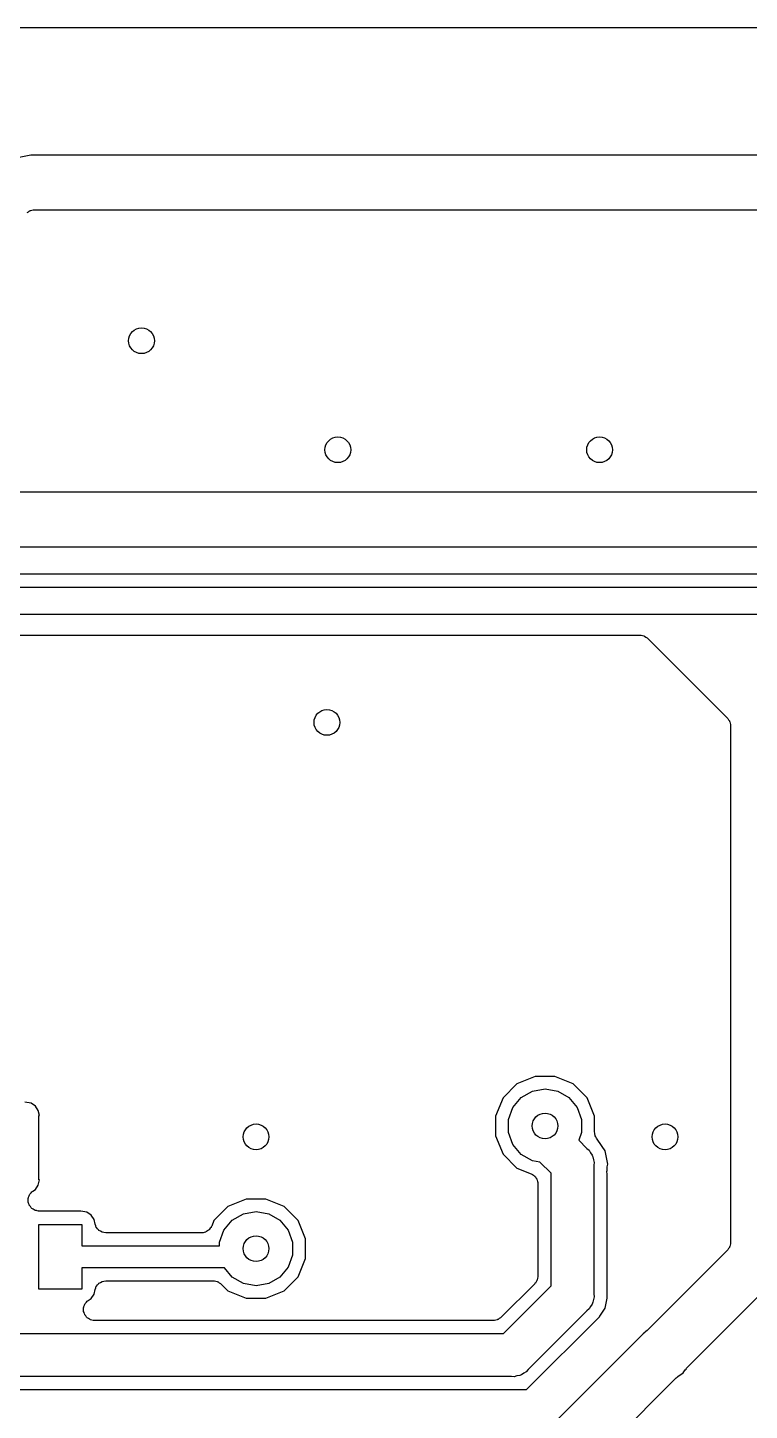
# Model space of a CAD drawing. Extents: x 50 to 248, y -151 to -36.
# Drawn here: x 126.13 to 142.93, y -67.84 to -35.63 of the extents above; entities that cross this region are included whole.
import ezdxf

# ---------------------------------------------------------------- set-up
doc = ezdxf.new("R2010")
doc.units = 0
doc.header["$MEASUREMENT"] = 0
doc.layers.add('BLACK', color=7, linetype='CONTINUOUS')

msp = doc.modelspace()

# ---------------------------------------------------------------- linework, layer by layer
at = {"layer": 'BLACK', "linetype": 'CONTINUOUS'}
for p, q in [((51.637, -35.635), (247.575, -35.635)), ((126.199, -38.608), (125.69, -38.7093)), ((245.149, -38.608), (126.199, -38.608)), ((126.116, -39.9374), (126.145, -39.9208)), ((126.145, -39.9208), (126.172, -39.9018)), ((126.172, -39.9018), (126.183, -39.8989)), ((126.183, -39.8989), (126.192, -39.8933)), ((126.192, -39.8933), (126.225, -39.8876)), ((126.225, -39.8876), (126.257, -39.879)), ((126.257, -39.879), (126.268, -39.8799)), ((126.268, -39.8799), (126.279, -39.878)), ((126.279, -39.878), (245.069, -39.878)), ((175.781, -46.4566), (123.19, -46.4566)), ((113.514, -47.7266), (175.949, -47.7266)), ((175.831, -48.3616), (113.631, -48.3616)), ((113.844, -48.6664), (175.56, -48.6664)), ((175.442, -49.3014), (113.962, -49.3014)), ((121.455, -49.784), (140.389, -49.784)), ((140.389, -49.784), (140.4, -49.7859)), ((140.4, -49.7859), (140.411, -49.785)), ((140.411, -49.785), (140.443, -49.7936)), ((140.443, -49.7936), (140.476, -49.7993)), ((140.476, -49.7993), (140.485, -49.8049)), ((140.485, -49.8049), (140.496, -49.8078)), ((140.496, -49.8078), (140.523, -49.8268)), ((140.523, -49.8268), (140.552, -49.8434)), ((140.552, -49.8434), (140.559, -49.852)), ((140.559, -49.852), (140.568, -49.8584)), ((140.568, -49.8584), (142.42, -51.7096)), ((142.42, -51.7096), (142.426, -51.7188)), ((142.426, -51.7188), (142.435, -51.7259)), ((142.435, -51.7259), (142.451, -51.7547)), ((142.451, -51.7547), (142.47, -51.7819)), ((142.47, -51.7819), (142.473, -51.7927)), ((142.473, -51.7927), (142.479, -51.8023)), ((142.479, -51.8023), (142.484, -51.835)), ((142.484, -51.835), (142.493, -51.8671)), ((142.493, -51.8671), (142.492, -51.8782)), ((142.492, -51.8782), (142.494, -51.8892)), ((142.494, -51.8892), (142.494, -63.9348)), ((137.946, -60.0592), (137.522, -60.235)), ((138.406, -60.0592), (137.946, -60.0592)), ((138.83, -60.235), (138.406, -60.0592)), ((137.522, -60.235), (137.197, -60.5599)), ((137.621, -60.5528), (137.881, -60.4029)), ((137.881, -60.4029), (138.176, -60.3509)), ((138.176, -60.3509), (138.471, -60.4029)), ((138.471, -60.4029), (138.731, -60.5528)), ((139.155, -60.5599), (138.83, -60.235)), ((126.207, -60.6849), (126.063, -60.6563)), ((126.308, -60.7523), (126.207, -60.6849)), ((126.375, -60.8531), (126.308, -60.7523)), ((126.399, -60.972), (126.375, -60.8531)), ((137.197, -60.5599), (137.021, -60.9843)), ((137.326, -61.0641), (137.429, -60.7824)), ((137.429, -60.7824), (137.621, -60.5528)), ((138.731, -60.5528), (138.923, -60.7824)), ((138.923, -60.7824), (139.026, -61.0641)), ((139.331, -60.9843), (139.155, -60.5599)), ((126.388, -62.472), (126.388, -60.972)), ((126.388, -60.972), (126.399, -60.972)), ((137.021, -60.9843), (137.021, -61.4437)), ((137.326, -61.3639), (137.326, -61.0641)), ((139.026, -61.0641), (139.026, -61.3639)), ((139.331, -61.3532), (139.331, -60.9843)), ((137.021, -61.4437), (137.197, -61.8681)), ((137.429, -61.6456), (137.326, -61.3639)), ((139.026, -61.3639), (138.96, -61.545)), ((139.336, -61.3832), (139.331, -61.3532)), ((139.338, -61.4136), (139.336, -61.3832)), ((139.344, -61.4263), (139.338, -61.4136)), ((139.346, -61.4401), (139.344, -61.4263)), ((139.361, -61.4664), (139.346, -61.4401)), ((139.374, -61.4943), (139.361, -61.4664)), ((139.506, -61.692), (139.374, -61.4943)), ((137.621, -61.8752), (137.429, -61.6456)), ((138.96, -61.545), (139.153, -61.7382)), ((139.153, -61.7382), (139.204, -61.7808)), ((139.204, -61.7808), (139.237, -61.8383)), ((139.573, -61.7932), (139.506, -61.692)), ((139.506, -61.692), (139.506, -61.692)), ((139.636, -62.1072), (139.573, -61.7932)), ((137.197, -61.8681), (137.522, -62.193)), ((137.881, -62.0251), (137.621, -61.8752)), ((138.057, -62.0561), (137.881, -62.0251)), ((138.315, -62.3143), (138.057, -62.0561)), ((139.237, -61.8383), (139.275, -61.8926)), ((139.275, -61.8926), (139.281, -61.9142)), ((139.281, -61.9142), (139.292, -61.9335)), ((139.292, -61.9335), (139.304, -61.9989)), ((139.304, -61.9989), (139.321, -62.0629)), ((139.321, -62.0629), (139.315, -62.129)), ((139.315, -62.129), (139.315, -65.125)), ((139.625, -62.1619), (139.636, -62.1072)), ((137.522, -62.193), (137.854, -62.3304)), ((137.854, -62.3304), (137.868, -62.3394)), ((137.868, -62.3394), (137.883, -62.3451)), ((137.883, -62.3451), (137.905, -62.3629)), ((137.905, -62.3629), (137.928, -62.3778)), ((137.928, -62.3778), (137.938, -62.3911)), ((137.938, -62.3911), (137.951, -62.4018)), ((137.951, -62.4018), (137.965, -62.4258)), ((137.965, -62.4258), (137.982, -62.4478)), ((137.982, -62.4478), (137.987, -62.4637)), ((137.987, -62.4637), (137.995, -62.4782)), ((138.315, -64.9397), (138.315, -62.3143)), ((139.614, -62.2737), (139.62, -62.2522)), ((139.62, -62.3397), (139.614, -62.2737)), ((139.62, -62.2115), (139.624, -62.1869)), ((139.62, -62.2522), (139.62, -62.2115)), ((139.62, -65.0425), (139.62, -62.3397)), ((139.624, -62.1869), (139.625, -62.1619)), ((126.179, -62.8046), (126.185, -62.7921)), ((126.185, -62.7921), (126.207, -62.771)), ((126.207, -62.771), (126.227, -62.7477)), ((126.227, -62.7477), (126.239, -62.7407)), ((126.239, -62.7407), (126.249, -62.7311)), ((126.249, -62.7311), (126.308, -62.6917)), ((126.308, -62.6917), (126.375, -62.5909)), ((126.375, -62.5909), (126.399, -62.472)), ((126.399, -62.472), (126.388, -62.472)), ((137.995, -62.4782), (138, -62.5055)), ((138, -62.5055), (138.008, -62.5319)), ((138.008, -62.5319), (138.007, -62.5486)), ((138.007, -62.5486), (138.01, -62.5651)), ((138.01, -62.5651), (138.01, -64.7082)), ((126.137, -62.9589), (126.14, -62.9286)), ((126.14, -62.9724), (126.137, -62.9589)), ((126.14, -62.8981), (126.145, -62.885)), ((126.14, -62.9286), (126.14, -62.8981)), ((126.14, -62.9864), (126.14, -62.9724)), ((126.15, -63.015), (126.14, -62.9864)), ((126.145, -62.885), (126.146, -62.8712)), ((126.146, -62.8712), (126.16, -62.8439)), ((126.158, -63.0446), (126.15, -63.015)), ((126.165, -63.0561), (126.158, -63.0446)), ((126.16, -62.8439), (126.17, -62.8153)), ((126.17, -63.0693), (126.165, -63.0561)), ((126.17, -62.8153), (126.179, -62.8046)), ((126.19, -63.0926), (126.17, -63.0693)), ((126.207, -63.1179), (126.19, -63.0926)), ((130.791, -63.0925), (130.466, -63.4174)), ((131.215, -62.9167), (130.791, -63.0925)), ((131.675, -62.9167), (131.215, -62.9167)), ((132.099, -63.0925), (131.675, -62.9167)), ((132.424, -63.4174), (132.099, -63.0925)), ((126.218, -63.1261), (126.207, -63.1179)), ((126.227, -63.1368), (126.218, -63.1261)), ((126.253, -63.1521), (126.227, -63.1368)), ((126.278, -63.1701), (126.253, -63.1521)), ((126.291, -63.174), (126.278, -63.1701)), ((126.303, -63.1809), (126.291, -63.174)), ((126.333, -63.1862), (126.303, -63.1809)), ((126.362, -63.1947), (126.333, -63.1862)), ((126.376, -63.1938), (126.362, -63.1947)), ((126.39, -63.1963), (126.376, -63.1938)), ((127.363, -63.1963), (126.39, -63.1963)), ((127.507, -63.2249), (127.363, -63.1963)), ((127.608, -63.2923), (127.507, -63.2249)), ((127.675, -63.3931), (127.608, -63.2923)), ((127.696, -63.4988), (127.675, -63.3931)), ((130.466, -63.4174), (130.413, -63.5464)), ((130.698, -63.6399), (130.89, -63.4103)), ((130.89, -63.4103), (131.15, -63.2604)), ((131.15, -63.2604), (131.445, -63.2084)), ((131.445, -63.2084), (131.74, -63.2604)), ((131.74, -63.2604), (132, -63.4103)), ((132, -63.4103), (132.192, -63.6399)), ((132.6, -63.8418), (132.424, -63.4174)), ((126.388, -65.012), (126.388, -63.512)), ((126.388, -63.512), (127.388, -63.512)), ((127.388, -63.512), (127.388, -64.008)), ((127.711, -63.5373), (127.696, -63.4988)), ((127.725, -63.5762), (127.711, -63.5373)), ((127.727, -63.5784), (127.725, -63.5762)), ((127.728, -63.581), (127.727, -63.5784)), ((127.755, -63.6121), (127.728, -63.581)), ((127.782, -63.6438), (127.755, -63.6121)), ((127.784, -63.6452), (127.782, -63.6438)), ((127.786, -63.6473), (127.784, -63.6452)), ((127.823, -63.6672), (127.786, -63.6473)), ((127.858, -63.6879), (127.823, -63.6672)), ((127.861, -63.6884), (127.858, -63.6879)), ((127.864, -63.6897), (127.861, -63.6884)), ((127.904, -63.696), (127.864, -63.6897)), ((127.945, -63.7032), (127.904, -63.696)), ((130.178, -63.7032), (127.945, -63.7032)), ((130.194, -63.7003), (130.178, -63.7032)), ((130.211, -63.701), (130.194, -63.7003)), ((130.237, -63.6927), (130.211, -63.701)), ((130.265, -63.6879), (130.237, -63.6927)), ((130.279, -63.6795), (130.265, -63.6879)), ((130.295, -63.6745), (130.279, -63.6795)), ((130.317, -63.6576), (130.295, -63.6745)), ((130.341, -63.6438), (130.317, -63.6576)), ((130.352, -63.631), (130.341, -63.6438)), ((130.365, -63.6208), (130.352, -63.631)), ((130.38, -63.5974), (130.365, -63.6208)), ((130.398, -63.5762), (130.38, -63.5974)), ((130.404, -63.5605), (130.398, -63.5762)), ((130.413, -63.5464), (130.404, -63.5605)), ((130.595, -63.9216), (130.698, -63.6399)), ((132.192, -63.6399), (132.295, -63.9216)), ((127.388, -64.008), (130.595, -64.008)), ((130.595, -64.008), (130.595, -63.9216)), ((132.295, -63.9216), (132.295, -64.2214)), ((132.6, -64.3012), (132.6, -63.8418)), ((142.451, -64.0693), (142.435, -64.0981)), ((142.47, -64.0421), (142.451, -64.0693)), ((142.473, -64.0313), (142.47, -64.0421)), ((142.479, -64.0217), (142.473, -64.0313)), ((142.484, -63.989), (142.479, -64.0217)), ((142.493, -63.9569), (142.484, -63.989)), ((142.494, -63.9348), (142.492, -63.9458)), ((142.492, -63.9458), (142.493, -63.9569)), ((132.295, -64.2214), (132.192, -64.5031)), ((132.424, -64.7256), (132.6, -64.3012)), ((142.42, -64.1144), (140.568, -65.9656)), ((142.426, -64.1052), (142.42, -64.1144)), ((142.435, -64.0981), (142.426, -64.1052)), ((130.708, -64.516), (127.388, -64.516)), ((127.388, -64.516), (127.388, -65.012)), ((130.89, -64.7327), (130.708, -64.516)), ((132.192, -64.5031), (132, -64.7327)), ((132.099, -65.0505), (132.424, -64.7256)), ((138.01, -64.7082), (138.008, -64.7192)), ((138.008, -64.7192), (138.009, -64.7304)), ((127.388, -65.012), (126.388, -65.012)), ((127.675, -65.1309), (127.696, -65.0252)), ((127.696, -65.0252), (127.711, -64.9867)), ((127.711, -64.9867), (127.725, -64.9478)), ((127.725, -64.9478), (127.727, -64.9456)), ((127.727, -64.9456), (127.728, -64.943)), ((127.728, -64.943), (127.755, -64.9119)), ((127.755, -64.9119), (127.782, -64.8802)), ((127.782, -64.8802), (127.784, -64.8788)), ((127.784, -64.8788), (127.786, -64.8767)), ((127.786, -64.8767), (127.823, -64.8568)), ((127.823, -64.8568), (127.858, -64.8361)), ((127.858, -64.8361), (127.861, -64.8356)), ((127.861, -64.8356), (127.864, -64.8343)), ((127.864, -64.8343), (127.904, -64.828)), ((127.904, -64.828), (127.945, -64.8208)), ((127.945, -64.8208), (130.456, -64.8208)), ((130.456, -64.8208), (130.467, -64.8227)), ((130.467, -64.8227), (130.478, -64.8218)), ((130.478, -64.8218), (130.51, -64.8304)), ((130.51, -64.8304), (130.543, -64.8361)), ((130.543, -64.8361), (130.553, -64.8417)), ((130.553, -64.8417), (130.563, -64.8446)), ((130.563, -64.8446), (130.59, -64.8636)), ((130.59, -64.8636), (130.619, -64.8802)), ((130.619, -64.8802), (130.626, -64.8888)), ((130.626, -64.8888), (130.636, -64.8952)), ((130.636, -64.8952), (130.791, -65.0505)), ((131.15, -64.8826), (130.89, -64.7327)), ((131.445, -64.9346), (131.15, -64.8826)), ((131.74, -64.8826), (131.445, -64.9346)), ((132, -64.7327), (131.74, -64.8826)), ((137.936, -64.8878), (137.155, -65.6688)), ((137.207, -66.048), (138.315, -64.9397)), ((137.942, -64.8787), (137.936, -64.8878)), ((137.951, -64.8715), (137.942, -64.8787)), ((137.968, -64.8428), (137.951, -64.8715)), ((137.987, -64.8156), (137.968, -64.8428)), ((137.989, -64.8048), (137.987, -64.8156)), ((137.995, -64.7951), (137.989, -64.8048)), ((138.001, -64.7624), (137.995, -64.7951)), ((138.009, -64.7304), (138.001, -64.7624)), ((139.62, -65.0426), (139.62, -65.0425)), ((139.62, -65.226), (139.62, -65.0426)), ((141.473, -66.857), (143.374, -64.9557)), ((127.449, -65.3908), (127.46, -65.3622)), ((127.46, -65.3622), (127.469, -65.3515)), ((127.469, -65.3515), (127.475, -65.339)), ((127.475, -65.339), (127.497, -65.318)), ((127.497, -65.318), (127.516, -65.2946)), ((127.516, -65.2946), (127.528, -65.2877)), ((127.528, -65.2877), (127.539, -65.278)), ((127.539, -65.278), (127.608, -65.2317)), ((127.608, -65.2317), (127.675, -65.1309)), ((130.791, -65.0505), (131.215, -65.2263)), ((131.215, -65.2263), (131.675, -65.2263)), ((131.675, -65.2263), (132.099, -65.0505)), ((139.275, -65.3614), (139.237, -65.4157)), ((139.281, -65.3398), (139.275, -65.3614)), ((139.292, -65.3205), (139.281, -65.3398)), ((139.304, -65.2551), (139.292, -65.3205)), ((139.321, -65.1911), (139.304, -65.2551)), ((139.315, -65.125), (139.321, -65.1911)), ((139.573, -65.4608), (139.62, -65.226)), ((127.426, -65.5058), (127.429, -65.4755)), ((127.429, -65.5194), (127.426, -65.5058)), ((127.429, -65.4451), (127.434, -65.432)), ((127.429, -65.4755), (127.429, -65.4451)), ((127.429, -65.5333), (127.429, -65.5194)), ((127.44, -65.5619), (127.429, -65.5333)), ((127.434, -65.432), (127.436, -65.4181)), ((127.436, -65.4181), (127.449, -65.3908)), ((127.447, -65.5915), (127.44, -65.5619)), ((127.455, -65.6031), (127.447, -65.5915)), ((127.46, -65.6162), (127.455, -65.6031)), ((127.479, -65.6395), (127.46, -65.6162)), ((127.496, -65.6648), (127.479, -65.6395)), ((127.507, -65.6731), (127.496, -65.6648)), ((127.516, -65.6838), (127.507, -65.6731)), ((127.543, -65.699), (127.516, -65.6838)), ((137.139, -65.6838), (137.11, -65.7004)), ((137.146, -65.6752), (137.139, -65.6838)), ((137.155, -65.6688), (137.146, -65.6752)), ((137.747, -67.3528), (139.443, -65.6568)), ((139.153, -65.5158), (137.783, -66.8861)), ((139.204, -65.4732), (139.153, -65.5158)), ((139.237, -65.4157), (139.204, -65.4732)), ((139.443, -65.6568), (139.447, -65.6526)), ((139.447, -65.6526), (139.45, -65.6449)), ((139.45, -65.6449), (139.573, -65.4608)), ((127.567, -65.717), (127.543, -65.699)), ((127.581, -65.7209), (127.567, -65.717)), ((127.593, -65.7279), (127.581, -65.7209)), ((127.623, -65.7332), (127.593, -65.7279)), ((127.652, -65.7417), (127.623, -65.7332)), ((127.666, -65.7408), (127.652, -65.7417)), ((127.68, -65.7432), (127.666, -65.7408)), ((136.975, -65.7432), (127.68, -65.7432)), ((136.986, -65.7413), (136.975, -65.7432)), ((136.998, -65.7422), (136.986, -65.7413)), ((137.03, -65.7336), (136.998, -65.7422)), ((137.062, -65.7279), (137.03, -65.7336)), ((137.072, -65.7223), (137.062, -65.7279)), ((137.083, -65.7194), (137.072, -65.7223)), ((137.11, -65.7004), (137.083, -65.7194)), ((140.509, -66.0136), (140.458, -66.0563)), ((140.515, -66.0029), (140.509, -66.0136)), ((140.523, -65.9972), (140.515, -66.0029)), ((140.552, -65.9806), (140.523, -65.9972)), ((140.559, -65.972), (140.552, -65.9806)), ((140.568, -65.9656), (140.559, -65.972)), ((113.88, -66.048), (137.207, -66.048)), ((140.458, -66.0563), (138.323, -68.1909)), ((137.683, -66.9701), (137.629, -67.0081)), ((137.74, -66.9369), (137.683, -66.9701)), ((137.783, -66.8861), (137.74, -66.9369)), ((141.269, -67.0482), (141.396, -66.9634)), ((141.396, -66.9634), (141.441, -66.8955)), ((141.441, -66.8955), (141.459, -66.8775)), ((141.459, -66.8775), (141.473, -66.857)), ((137.392, -67.048), (113.56, -67.048)), ((137.458, -67.0538), (137.392, -67.048)), ((137.522, -67.0366), (137.458, -67.0538)), ((137.588, -67.0251), (137.522, -67.0366)), ((137.607, -67.0139), (137.588, -67.0251)), ((137.629, -67.0081), (137.607, -67.0139)), ((139.347, -68.9634), (141.231, -67.0798)), ((141.231, -67.0798), (141.251, -67.0655)), ((141.251, -67.0655), (141.269, -67.0482)), ((113.598, -67.3528), (137.747, -67.3528))]:
    msp.add_line(p, q, dxfattribs=at)
at = {"layer": 'BLACK'}
for centre in [(128.778, -42.926), (133.35, -45.466), (139.446, -45.466), (133.096, -51.816), (131.445, -61.468), (138.176, -61.214), (140.97, -61.468), (131.445, -64.0715)]:
    msp.add_circle(centre, 0.3, dxfattribs=at)

doc.saveas('drawing.dxf')
